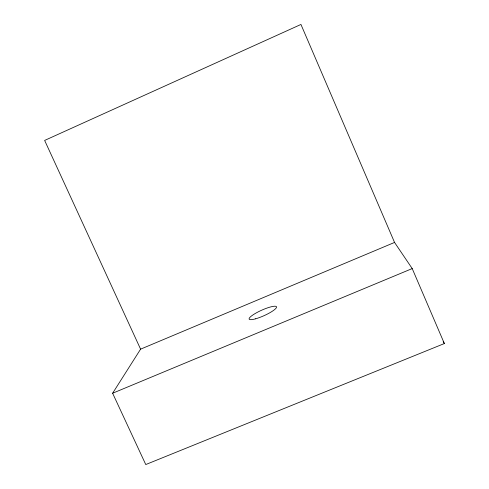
<?xml version="1.0" encoding="UTF-8"?>
<svg xmlns="http://www.w3.org/2000/svg" width="489" height="489" viewBox="0 0 489 489"><rect width="100%" height="100%" fill="white"/><g stroke="black" fill="none" stroke-linecap="round" stroke-linejoin="round"><path stroke-width="0.73" d="M112.623 393.235L140.594 349.158L394.55 242.434L412.215 268.577L444.36 343.553L145.759 464.55L112.623 393.235L412.215 268.577M443.187 341.597L444.36 343.553M140.594 349.158L44.64 140.429L300.943 24.45L394.55 242.434M255.637 318.804A15.018 2.983 -24.2 0 0 276.578 307.141A15.018 2.983 -24.2 0 0 256.267 312.899A15.018 2.983 -24.2 0 0 255.637 318.804"/></g></svg>
